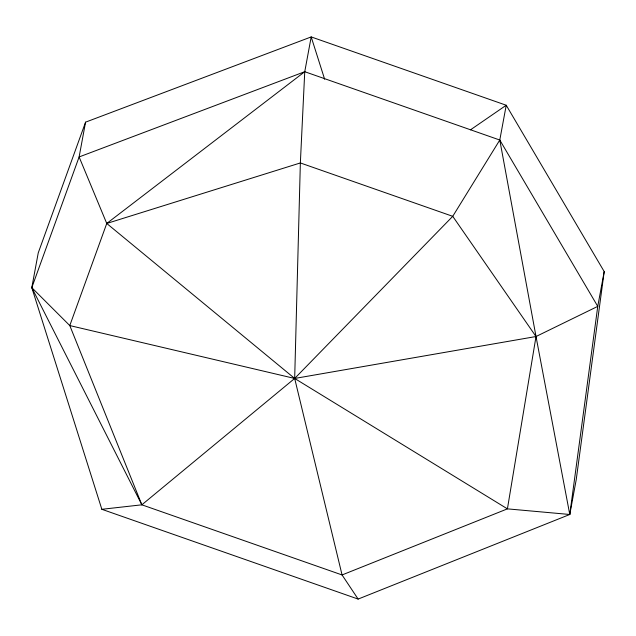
<?xml version="1.0" encoding="UTF-8"?>
<svg xmlns="http://www.w3.org/2000/svg" width="636" height="636" viewBox="0 0 636 636"><rect width="100%" height="100%" fill="white"/><g stroke="black" fill="none" stroke-linecap="round" stroke-linejoin="round"><path stroke-width="0.95" d="M324.646 79.238L311.195 36.92L304.747 71.709L300.359 162.943L294.675 378.452L342.065 574.952L358.132 599.08L569.777 514.484L576.224 479.695L604.2 271.58L506.232 105.242L311.195 36.92L85.566 122.16L38.247 252.858L31.8 287.647L101.847 509.301L358.132 599.08M85.566 122.16L79.118 156.949L106.753 223.467L294.675 378.452L507.417 508.864L569.777 514.484L597.753 306.369L604.2 271.58M569.777 514.484L536.013 336.524L499.785 140.031L506.232 105.242L470.473 129.839M31.8 287.647L79.118 156.949L304.747 71.709L499.785 140.031L597.753 306.369L536.013 336.524L294.675 378.452L69.785 325.568L31.8 287.647L141.852 504.809L342.065 574.952L507.417 508.864L536.013 336.524L452.737 216.32L300.359 162.943L106.753 223.467L69.785 325.568L141.852 504.809L101.847 509.301M499.785 140.031L452.737 216.32L294.675 378.452L141.852 504.809M106.753 223.467L304.747 71.709"/></g></svg>
